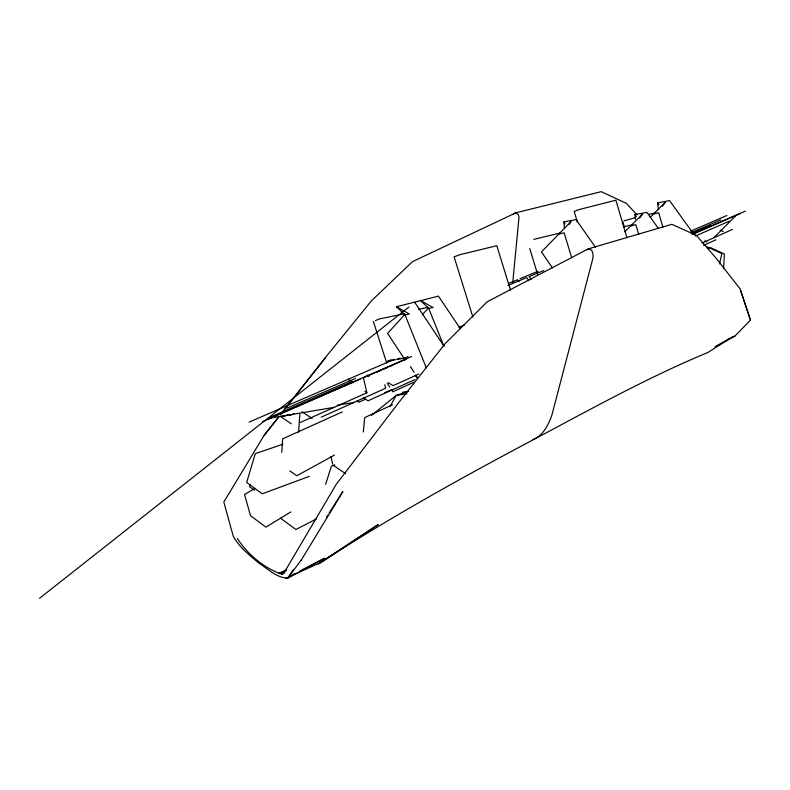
<?xml version="1.0" encoding="UTF-8"?>
<svg xmlns="http://www.w3.org/2000/svg" width="790" height="790" viewBox="0 0 790 790"><rect width="100%" height="100%" fill="white"/><g stroke="black" fill="none" stroke-linecap="round" stroke-linejoin="round"><path stroke-width="1.19" d="M723.61 268.63L724.381 254.044L710.013 247.428L707.919 248.682M281.783 452.384L282.652 438.855L342.228 411.916M298.581 432.179L299.854 414.079M512.72 282.899L519.06 216.658L518.023 214.357L515.771 212.885L412.578 261.599L371.349 300.901L325.826 357.001L281.033 413.901M363.301 432.031L364.713 417.584L392.452 404.757M278.85 416.745L263.998 435.527L223.807 502.015L233.297 536.37C239.567 547.559 250.005 555.676 259.722 563.754C268.373 569.254 277.073 578.063 287.817 578.112L301.217 560.011M719.473 263.929L721.892 253.6L707.317 246.875M250.302 484.497L249.62 486.768L254.449 490.284M325.618 484.369L331.385 466.209L334.822 464.945M389.993 406.702L396.106 395.504L407.729 391.445M301.188 560.229L342.87 491.548L329.114 513.184M293.06 569.867L287.817 578.112L324.651 558.214L299.706 571.101M326.487 517.312L327.801 515.248M569.156 224.39L571.042 221.516L541.436 251.941L552.516 267.919M639.614 218.119L642.477 214.159L624.732 231.776M662.385 206.279L665.289 202.319L650.17 217.329M264.334 435.122L278.751 416.794M280.371 414.809L325.45 357.761M422.146 314.854L428.022 308.525L433.019 307.488L420.369 300.388L428.713 308.376L443.585 345.477M729.496 338.545L715.029 346.938L734.848 336.185L750.441 320.138L740.467 290.019M513.461 214.189L514.962 213.014L601.279 191.654L626.371 203.376L637.056 214.821M713.805 237.77L736.28 215.236M586.812 249.847L588.491 248.82L671.836 224.321L695.714 235.045M371.517 415.372L396.106 395.504L406.978 393.627M39.5 598.346L408.983 306.984M290.848 511.94L265.884 527.137L250.529 515.692L244.525 494.53L255.18 488.319M237.365 538.523C247.705 554.383 263.732 567.911 281.675 574.172L284.815 572.404M334.476 455.089L296.773 475.768L289.871 470.919M587.622 249.186L487.163 301.829L445.402 343.344L399.385 401.725L336.303 484.211L283.462 573.777L281.675 574.172M292.112 575.031L294.285 573.905M316.622 518.852L295.894 529.488L280.519 518.201M414.118 382.113L392.788 391.8L391.554 389.885M384.72 392.749L391.455 389.707M415.076 379.526L368.031 400.807L363.252 397.785M365.612 399.187L358.858 402.228L356.971 401.024M321.204 417.179L385.609 388.246L384.829 384.789M703.604 245.354L715.908 239.834M418.917 374.026L393.114 385.629L388.315 382.676M286.464 570.054L278.751 573.51L286.494 570.183M300.338 422.482L366.856 392.768L363.37 377.531M702.063 243.014L732.389 229.465M285.605 578.399L322.142 561.858L378.232 524.54L318.271 563.922C388.917 518.082 462.525 477.18 536.914 437.798C593.162 407.818 649.064 376.889 708.018 352.419L732.597 336.747L734.848 336.185M695.398 236.022L729.16 221.22M284.598 416.271L288.636 414.503M289.91 415.491L294.423 413.506M376.968 372.041L381.491 370.066M383.752 369.078L387.14 367.597M389.411 366.619L392.798 365.138M284.38 415.372L280.993 416.853L291.283 423.796M286.987 408.163L355.53 378.42M691.823 232.477L720.895 219.857M408.104 356.606L404.796 358.038L396.787 359.519L400.096 358.087M271 416.834L352.567 381.353M692.099 233.633L710.724 225.535M267.316 419.372L411.689 356.478M692.534 234.126L745.355 211.118M262.655 421.633L360.122 379.161M363.509 377.689L406.376 359.006M692.149 234.472L740.457 213.419M249.038 422.146L394.398 359.292M690.667 231.174L726.869 215.512M391.129 359.726L387.752 361.188L395.642 359.736M459.02 327.297L464.609 324.897M532.598 439.625C543.095 436.001 548.359 424.921 551.874 415.165L592.678 259.15C593.567 255.634 593.231 248.969 588.491 248.82M507.842 285.447L526.723 277.626L528.777 280.647M543.816 270.536L529.122 276.628L531.166 279.65M508.503 283.452L517.628 279.69L518.981 281.694M520.018 278.702L538.118 271.227M375.398 320.582L379.536 318.923L404.589 313.739M623.784 220.933L635.367 217.635M309.295 476.36L262.27 493.809L246.668 482.463L255.288 453.667L282.938 444.207M426.274 367.804L405.023 314.894L396.432 306.737L438.44 296.132L460.382 328.778M533.823 239.36L560.614 232.892M559.083 234.018L564.149 232.793L571.683 257.787M648.481 214.495L655.631 212.786M653.715 213.962L658.702 212.767L662.869 227.046M623.438 226.858L632.948 224.627M630.884 225.871L635.861 224.706L638.725 234.423M418.562 309.295L428.071 307.32M658.435 209.765L657.626 202.902L669.574 200.601L694.212 234.828M564.504 228.557L563.882 221.911L576.058 219.581L595.502 247.26M635.496 219.255L634.972 214.613L646.901 212.382L658.238 228.251M337.231 405.24L354.088 402.406M271.01 417.999L334.308 407.304M402.485 392.225L408.558 391.356M720.184 230.127L723.314 231.529M704.769 240.901L706.852 241.858M396.432 306.737L409.339 314.005L404.332 315.032L387.604 333.42L405.142 359.983M301.948 411.728L312.168 418.512M332.788 464.935L345.605 473.674M367.044 375.053L368.999 376.445M348.222 379.259L353.12 382.814M364.891 391.346L366.856 392.768M697.145 236.279L716.204 258.32L739.983 288.735L750.411 319.713M414.78 302.412L444.128 346.356M657.626 202.902L658.969 204.926M415.264 375.319L417.288 378.38M410.395 366.619L414.088 372.278M415.925 375.102L417.16 376.988M387.228 383.209L389.697 387.021M634.972 214.613L636.306 216.677M563.882 221.911L565.057 223.886M373.334 321.412L386.735 363.045M472.953 317.264L454.092 256.869L459.76 254.726L496.821 245.71L510.528 290.216M529.764 248.583L537.585 274.229M577.322 221.901L574.182 211.404L578.942 209.607L615.884 200.206L626.954 237.681M623.053 222.533L624.426 227.174M330.98 456.541L332.531 463.73"/></g></svg>
